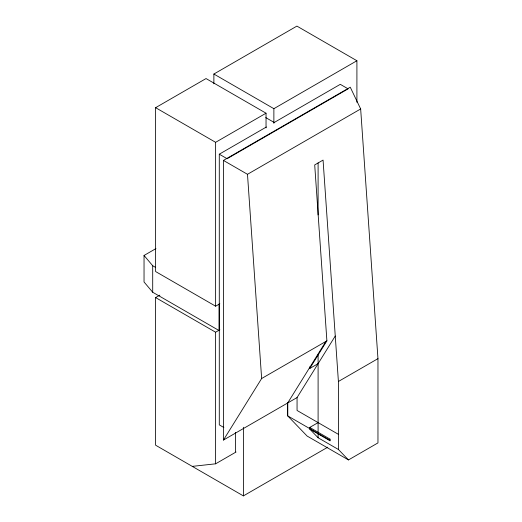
<?xml version="1.0" encoding="UTF-8"?>
<svg xmlns="http://www.w3.org/2000/svg" width="522" height="522" viewBox="0 0 522 522"><rect width="100%" height="100%" fill="white"/><g stroke="black" fill="none" stroke-linecap="round" stroke-linejoin="round"><path stroke-width="0.78" d="M325.885 341.434L287.694 402.964L287.694 415.871L307.125 436.059L348.468 459.934L377.961 442.904L377.961 358.647L360.663 108.961L350.255 87.2L223.442 160.417L223.442 440.059L297.064 397.562L335.254 336.031M297.064 397.562L297.057 410.462L338.406 434.33M223.442 440.059L261.639 378.522L326.896 340.853L314.707 164.919L323.066 160.091L338.406 381.484L338.406 449.475L348.468 459.934M309.742 366.862L309.742 368.486L326.896 340.853M219.821 303.765L215.619 306.192L155.615 271.551L155.615 107.676L206.04 78.561L266.037 113.202L266.037 127.883M213.876 83.814L213.876 74.039L296.907 26.1L356.911 60.741L356.911 102.286M155.615 107.676L215.619 142.317L266.037 113.202M213.876 74.039L273.874 108.68L356.911 60.741M223.853 427.511L219.286 424.875L219.286 154.192L266.377 127.003M223.442 160.417L247.487 174.302L360.663 108.961M219.116 304.078L219.116 330.589L152.705 292.248L144.039 281.978L144.039 255.467L155.961 248.583M327.77 447.184L243.389 495.9L155.608 445.207L155.608 297.573L159.836 295.132M155.608 297.573L215.612 332.214L219.84 329.773M309.742 368.486L318.1 363.664M338.406 381.484L377.961 358.647M192.272 466.374L215.612 463.817L236.048 452.013M338.406 449.475L318.1 437.756L309.742 429.064L309.742 427.433L318.1 422.611M287.694 402.964L287.694 415.871L329.036 439.739L330.048 439.159L330.048 440.79L309.742 429.064M265.75 117.594L274.213 122.481L340.285 84.336L348.115 88.857L227.122 158.714L219.286 154.192M144.039 255.467L152.705 265.737L155.497 267.349M309.742 427.433L330.048 439.159M329.036 439.739L330.048 440.79M247.487 174.302L261.639 378.522M318.1 162.916L318.1 214.933M318.1 354.725L318.1 432.177M318.1 433.769L318.1 437.756M273.874 108.68L273.874 123.342M243.389 427.25L243.389 495.9M235.552 432.451L235.552 451.843M215.619 142.317L215.619 306.192M215.612 332.214L215.612 463.817M152.705 265.737L152.705 292.248"/></g></svg>
